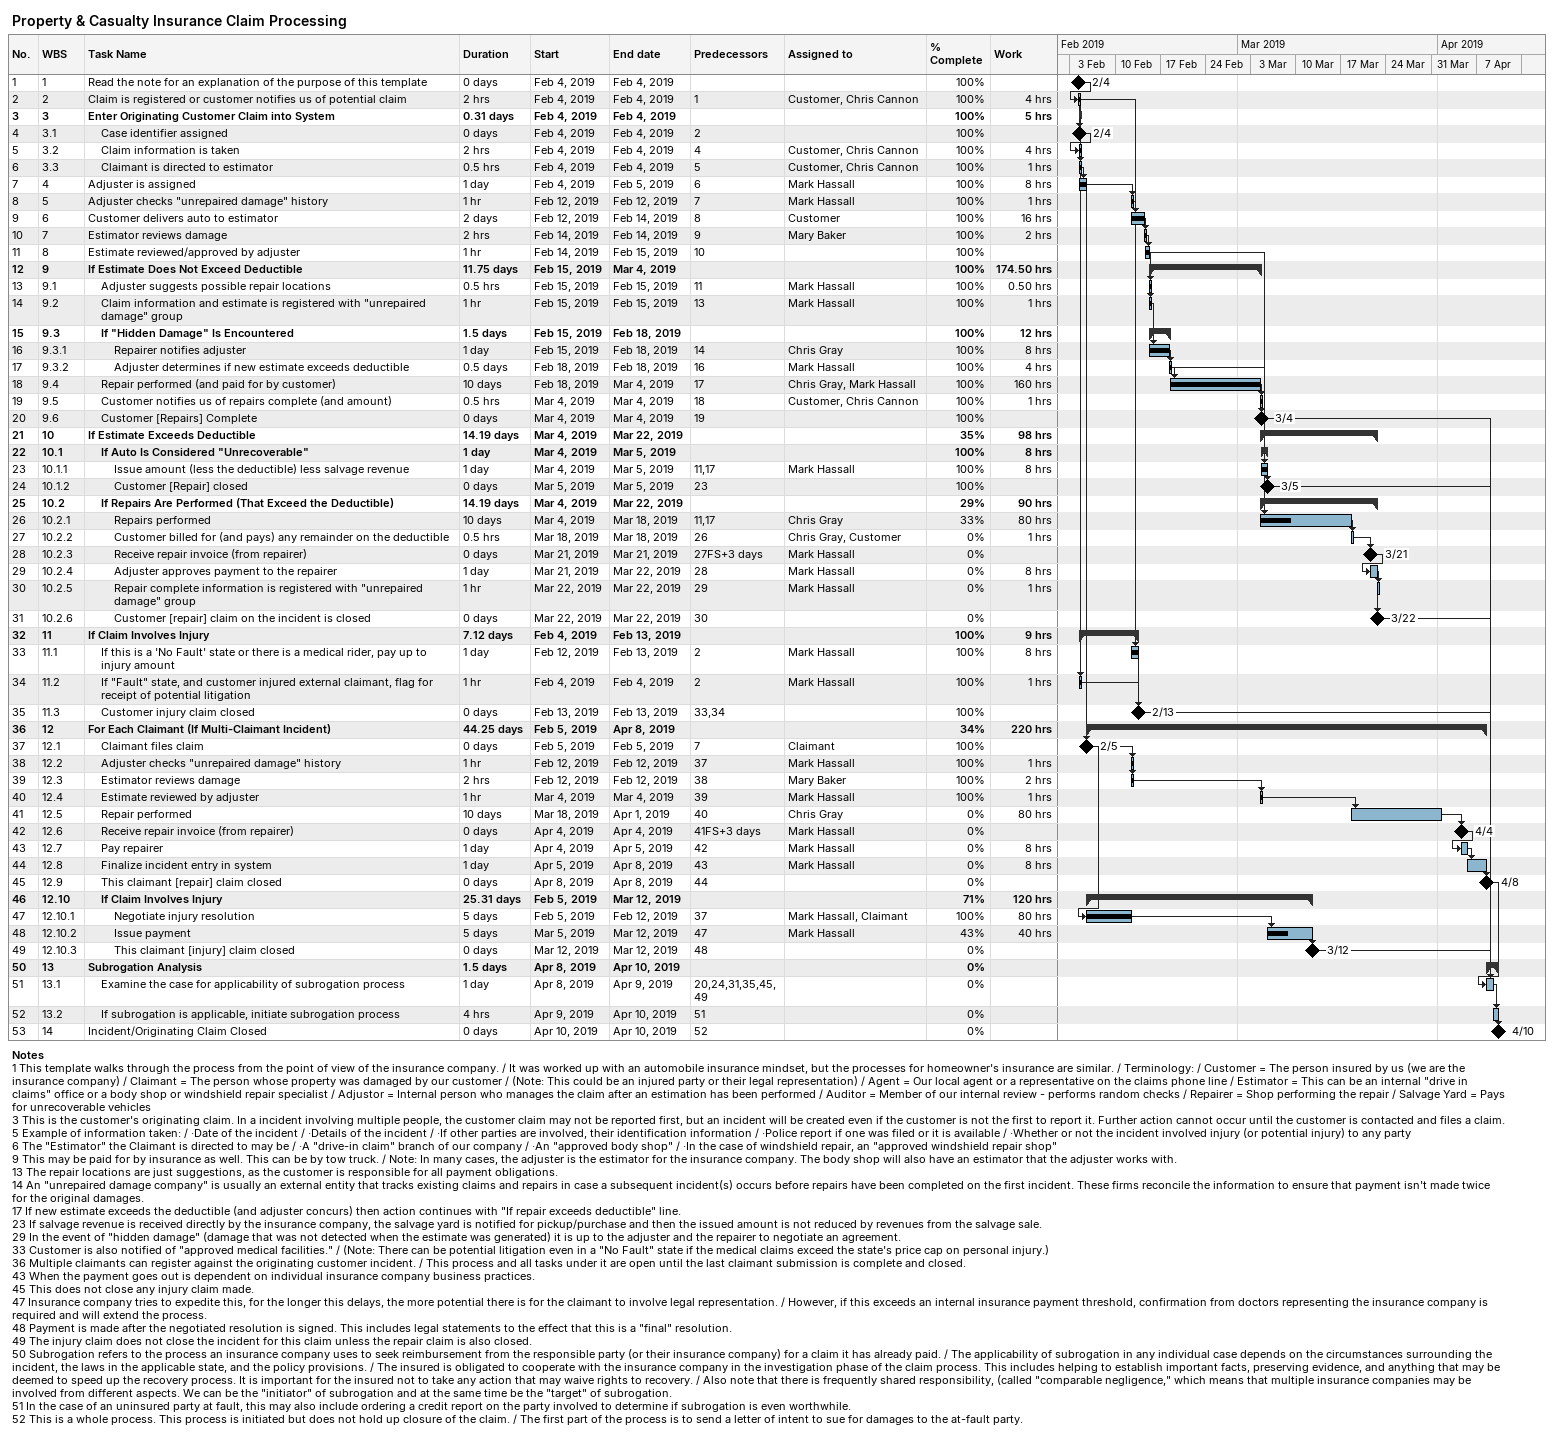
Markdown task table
Property & Casualty Insurance Claim Processing

| ID | WBS | Task | Duration | Start | Finish | Predecessors | Resources | % complete | Work (h) |
|---|---|---|---|---|---|---|---|---|---|
| 1 | 1 | Read the note for an explanation of the purpose of this template | 0d | 2019-02-04 | 2019-02-04 |  |  | 100 |  |
| 2 | 2 | Claim is registered or customer notifies us of potential claim | 2h | 2019-02-04 | 2019-02-04 | 1 | Customer, Chris Cannon | 100 | 4 |
| 3 | 3 | **Enter Originating Customer Claim into System** | 0.31d | 2019-02-04 | 2019-02-04 |  |  | 100 | 5 |
| 4 | 3.1 | Case identifier assigned | 0d | 2019-02-04 | 2019-02-04 | 2 |  | 100 |  |
| 5 | 3.2 | Claim information is taken | 2h | 2019-02-04 | 2019-02-04 | 4 | Customer, Chris Cannon | 100 | 4 |
| 6 | 3.3 | Claimant is directed to estimator | 0.5h | 2019-02-04 | 2019-02-04 | 5 | Customer, Chris Cannon | 100 | 1 |
| 7 | 4 | Adjuster is assigned | 1d | 2019-02-04 | 2019-02-05 | 6 | Mark Hassall | 100 | 8 |
| 8 | 5 | Adjuster checks "unrepaired damage" history | 1h | 2019-02-12 | 2019-02-12 | 7 | Mark Hassall | 100 | 1 |
| 9 | 6 | Customer delivers auto to estimator | 2d | 2019-02-12 | 2019-02-14 | 8 | Customer | 100 | 16 |
| 10 | 7 | Estimator reviews damage | 2h | 2019-02-14 | 2019-02-14 | 9 | Mary Baker | 100 | 2 |
| 11 | 8 | Estimate reviewed/approved by adjuster | 1h | 2019-02-14 | 2019-02-15 | 10 |  | 100 |  |
| 12 | 9 | **If Estimate Does Not Exceed Deductible** | 11.75d | 2019-02-15 | 2019-03-04 |  |  | 100 | 174.50 |
| 13 | 9.1 | Adjuster suggests possible repair locations | 0.5h | 2019-02-15 | 2019-02-15 | 11 | Mark Hassall | 100 | 0.50 |
| 14 | 9.2 | Claim information and estimate is registered with "unrepaired damage" group | 1h | 2019-02-15 | 2019-02-15 | 13 | Mark Hassall | 100 | 1 |
| 15 | 9.3 | **If "Hidden Damage" Is Encountered** | 1.5d | 2019-02-15 | 2019-02-18 |  |  | 100 | 12 |
| 16 | 9.3.1 | Repairer notifies adjuster | 1d | 2019-02-15 | 2019-02-18 | 14 | Chris Gray | 100 | 8 |
| 17 | 9.3.2 | Adjuster determines if new estimate exceeds deductible | 0.5d | 2019-02-18 | 2019-02-18 | 16 | Mark Hassall | 100 | 4 |
| 18 | 9.4 | Repair performed (and paid for by customer) | 10d | 2019-02-18 | 2019-03-04 | 17 | Chris Gray, Mark Hassall | 100 | 160 |
| 19 | 9.5 | Customer notifies us of repairs complete (and amount) | 0.5h | 2019-03-04 | 2019-03-04 | 18 | Customer, Chris Cannon | 100 | 1 |
| 20 | 9.6 | Customer [Repairs] Complete | 0d | 2019-03-04 | 2019-03-04 | 19 |  | 100 |  |
| 21 | 10 | **If Estimate Exceeds Deductible** | 14.19d | 2019-03-04 | 2019-03-22 |  |  | 35 | 98 |
| 22 | 10.1 | **If Auto Is Considered "Unrecoverable"** | 1d | 2019-03-04 | 2019-03-05 |  |  | 100 | 8 |
| 23 | 10.1.1 | Issue amount (less the deductible) less salvage revenue | 1d | 2019-03-04 | 2019-03-05 | 11, 17 | Mark Hassall | 100 | 8 |
| 24 | 10.1.2 | Customer [Repair] closed | 0d | 2019-03-05 | 2019-03-05 | 23 |  | 100 |  |
| 25 | 10.2 | **If Repairs Are Performed (That Exceed the Deductible)** | 14.19d | 2019-03-04 | 2019-03-22 |  |  | 29 | 90 |
| 26 | 10.2.1 | Repairs performed | 10d | 2019-03-04 | 2019-03-18 | 11, 17 | Chris Gray | 33 | 80 |
| 27 | 10.2.2 | Customer billed for (and pays) any remainder on the deductible | 0.5h | 2019-03-18 | 2019-03-18 | 26 | Chris Gray, Customer | 0 | 1 |
| 28 | 10.2.3 | Receive repair invoice (from repairer) | 0d | 2019-03-21 | 2019-03-21 | 27FS+3d | Mark Hassall | 0 |  |
| 29 | 10.2.4 | Adjuster approves payment to the repairer | 1d | 2019-03-21 | 2019-03-22 | 28 | Mark Hassall | 0 | 8 |
| 30 | 10.2.5 | Repair complete information is registered with "unrepaired damage" group | 1h | 2019-03-22 | 2019-03-22 | 29 | Mark Hassall | 0 | 1 |
| 31 | 10.2.6 | Customer [repair] claim on the incident is closed | 0d | 2019-03-22 | 2019-03-22 | 30 |  | 0 |  |
| 32 | 11 | **If Claim Involves Injury** | 7.12d | 2019-02-04 | 2019-02-13 |  |  | 100 | 9 |
| 33 | 11.1 | If this is a 'No Fault' state or there is a medical rider, pay up to injury amount | 1d | 2019-02-12 | 2019-02-13 | 2 | Mark Hassall | 100 | 8 |
| 34 | 11.2 | If "Fault" state, and customer injured external claimant, flag for receipt of potential litigation | 1h | 2019-02-04 | 2019-02-04 | 2 | Mark Hassall | 100 | 1 |
| 35 | 11.3 | Customer injury claim closed | 0d | 2019-02-13 | 2019-02-13 | 33, 34 |  | 100 |  |
| 36 | 12 | **For Each Claimant (If Multi-Claimant Incident)** | 44.25d | 2019-02-05 | 2019-04-08 |  |  | 34 | 220 |
| 37 | 12.1 | Claimant files claim | 0d | 2019-02-05 | 2019-02-05 | 7 | Claimant | 100 |  |
| 38 | 12.2 | Adjuster checks "unrepaired damage" history | 1h | 2019-02-12 | 2019-02-12 | 37 | Mark Hassall | 100 | 1 |
| 39 | 12.3 | Estimator reviews damage | 2h | 2019-02-12 | 2019-02-12 | 38 | Mary Baker | 100 | 2 |
| 40 | 12.4 | Estimate reviewed by adjuster | 1h | 2019-03-04 | 2019-03-04 | 39 | Mark Hassall | 100 | 1 |
| 41 | 12.5 | Repair performed | 10d | 2019-03-18 | 2019-04-01 | 40 | Chris Gray | 0 | 80 |
| 42 | 12.6 | Receive repair invoice (from repairer) | 0d | 2019-04-04 | 2019-04-04 | 41FS+3d | Mark Hassall | 0 |  |
| 43 | 12.7 | Pay repairer | 1d | 2019-04-04 | 2019-04-05 | 42 | Mark Hassall | 0 | 8 |
| 44 | 12.8 | Finalize incident entry in system | 1d | 2019-04-05 | 2019-04-08 | 43 | Mark Hassall | 0 | 8 |
| 45 | 12.9 | This claimant [repair] claim closed | 0d | 2019-04-08 | 2019-04-08 | 44 |  | 0 |  |
| 46 | 12.10 | **If Claim Involves Injury** | 25.31d | 2019-02-05 | 2019-03-12 |  |  | 71 | 120 |
| 47 | 12.10.1 | Negotiate injury resolution | 5d | 2019-02-05 | 2019-02-12 | 37 | Mark Hassall, Claimant | 100 | 80 |
| 48 | 12.10.2 | Issue payment | 5d | 2019-03-05 | 2019-03-12 | 47 | Mark Hassall | 43 | 40 |
| 49 | 12.10.3 | This claimant [injury] claim closed | 0d | 2019-03-12 | 2019-03-12 | 48 |  | 0 |  |
| 50 | 13 | **Subrogation Analysis** | 1.5d | 2019-04-08 | 2019-04-10 |  |  | 0 |  |
| 51 | 13.1 | Examine the case for applicability of subrogation process | 1d | 2019-04-08 | 2019-04-09 | 20, 24, 31, 35, 45, 49 |  | 0 |  |
| 52 | 13.2 | If subrogation is applicable, initiate subrogation process | 4h | 2019-04-09 | 2019-04-10 | 51 |  | 0 |  |
| 53 | 14 | Incident/Originating Claim Closed | 0d | 2019-04-10 | 2019-04-10 | 52 |  | 0 |  |

Notes
- 1: This template walks through the process from the point of view of the insurance company. / It was worked up with an automobile insurance mindset, but the processes for homeowner's insurance are similar. / Terminology: / Customer = The person insured by us (we are the insurance company) / Claimant = The person whose property was damaged by our customer / (Note: This could be an injured party or their legal representation) / Agent = Our local agent or a representative on the claims phone line / Estimator = This can be an internal "drive in claims" office or a body shop or windshield repair specialist / Adjustor = Internal person who manages the claim after an estimation has been performed / Auditor = Member of our internal review - performs random checks / Repairer = Shop performing the repair / Salvage Yard = Pays for unrecoverable vehicles
- 3: This is the customer's originating claim. In a incident involving multiple people, the customer claim may not be reported first, but an incident will be created even if the customer is not the first to report it. Further action cannot occur until the customer is contacted and files a claim.
- 5: Example of information taken: / ·Date of the incident / ·Details of the incident / ·If other parties are involved, their identification information / ·Police report if one was filed or it is available / ·Whether or not the incident involved injury (or potential injury) to any party
- 6: The "Estimator" the Claimant is directed to may be / ·A "drive-in claim" branch of our company / ·An "approved body shop" / ·In the case of windshield repair, an "approved windshield repair shop"
- 9: This may be paid for by insurance as well. This can be by tow truck. / Note: In many cases, the adjuster is the estimator for the insurance company. The body shop will also have an estimator that the adjuster works with.
- 13: The repair locations are just suggestions, as the customer is responsible for all payment obligations.
- 14: An "unrepaired damage company" is usually an external entity that tracks existing claims and repairs in case a subsequent incident(s) occurs before repairs have been completed on the first incident. These firms reconcile the information to ensure that payment isn't made twice for the original damages.
- 17: If new estimate exceeds the deductible (and adjuster concurs) then action continues with "If repair exceeds deductible" line.
- 23: If salvage revenue is received directly by the insurance company, the salvage yard is notified for pickup/purchase and then the issued amount is not reduced by revenues from the salvage sale.
- 29: In the event of "hidden damage" (damage that was not detected when the estimate was generated) it is up to the adjuster and the repairer to negotiate an agreement.
- 33: Customer is also notified of "approved medical facilities." / (Note: There can be potential litigation even in a "No Fault" state if the medical claims exceed the state's price cap on personal injury.)
- 36: Multiple claimants can register against the originating customer incident. / This process and all tasks under it are open until the last claimant submission is complete and closed.
- 43: When the payment goes out is dependent on individual insurance company business practices.
- 45: This does not close any injury claim made.
- 47: Insurance company tries to expedite this, for the longer this delays, the more potential there is for the claimant to involve legal representation. / However, if this exceeds an internal insurance payment threshold, confirmation from doctors representing the insurance company is required and will extend the process.
- 48: Payment is made after the negotiated resolution is signed. This includes legal statements to the effect that this is a "final" resolution.
- 49: The injury claim does not close the incident for this claim unless the repair claim is also closed.
- 50: Subrogation refers to the process an insurance company uses to seek reimbursement from the responsible party (or their insurance company) for a claim it has already paid. / The applicability of subrogation in any individual case depends on the circumstances surrounding the incident, the laws in the applicable state, and the policy provisions. / The insured is obligated to cooperate with the insurance company in the investigation phase of the claim process. This includes helping to establish important facts, preserving evidence, and anything that may be deemed to speed up the recovery process. It is important for the insured not to take any action that may waive rights to recovery. / Also note that there is frequently shared responsibility, (called "comparable negligence," which means that multiple insurance companies may be involved from different aspects. We can be the "initiator" of subrogation and at the same time be the "target" of subrogation.
- 51: In the case of an uninsured party at fault, this may also include ordering a credit report on the party involved to determine if subrogation is even worthwhile.
- 52: This is a whole process. This process is initiated but does not hold up closure of the claim. / The first part of the process is to send a letter of intent to sue for damages to the at-fault party.
